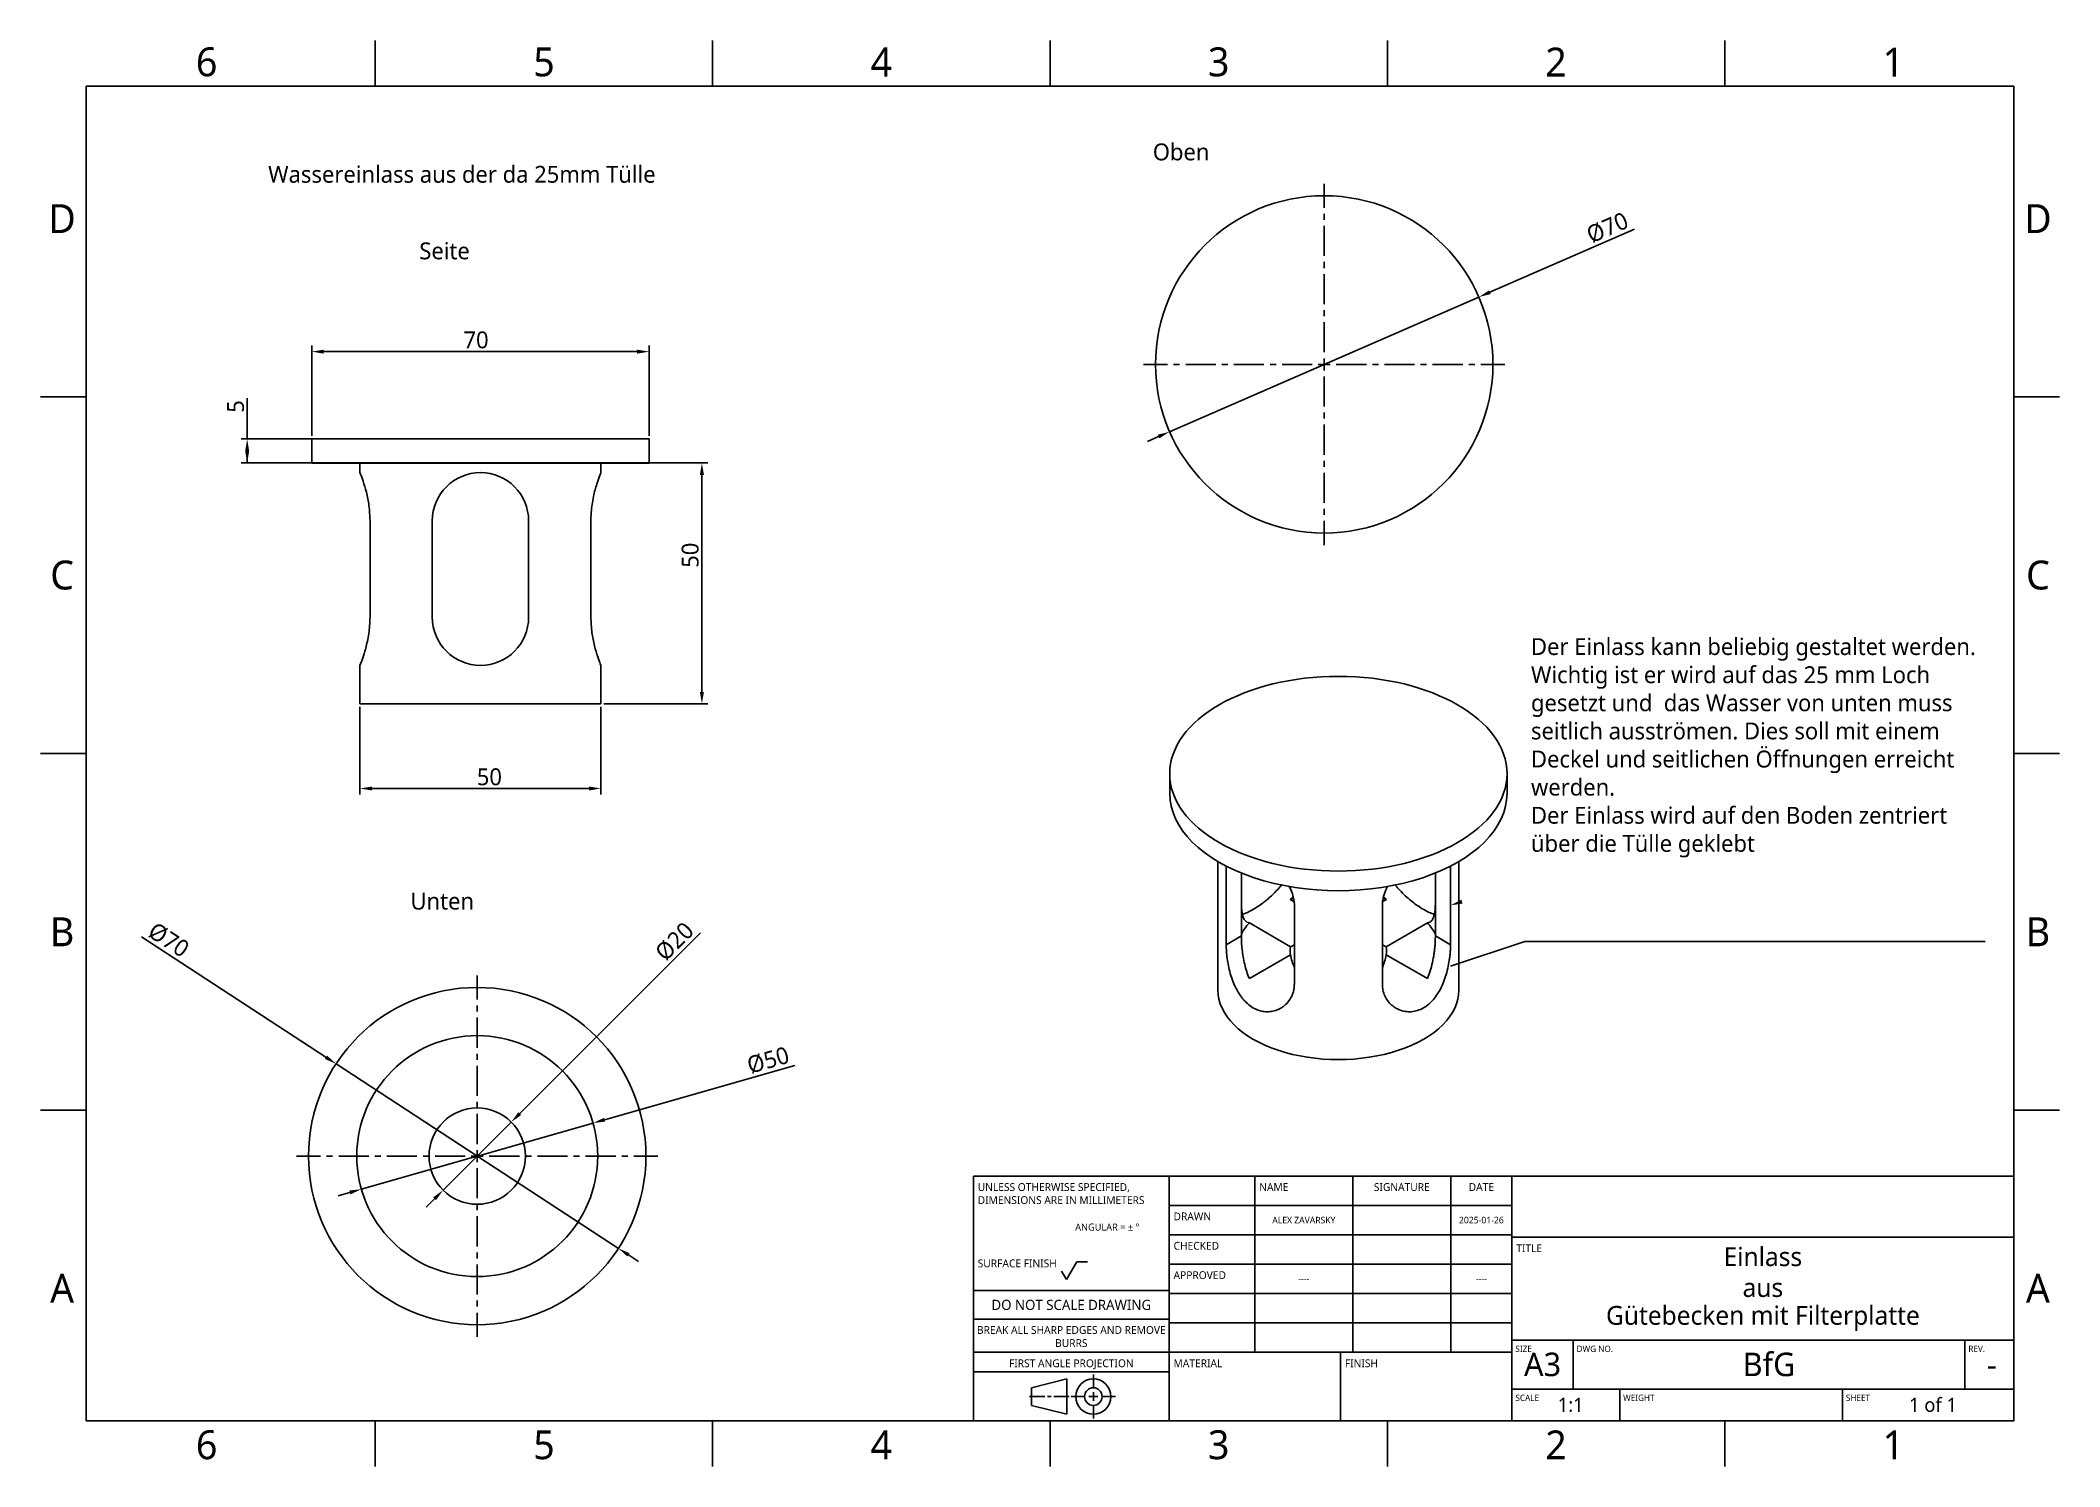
# Model space of a CAD drawing. Extents: x 1 to 420, y 0 to 296.
import ezdxf

# ---------------------------------------------------------------- set-up
doc = ezdxf.new("R2010")
doc.units = 0
doc.header["$LTSCALE"] = 12.7
doc.header["$MEASUREMENT"] = 0
doc.header["$PDMODE"] = 33
doc.header["$PDSIZE"] = 1
doc.linetypes.add('CENTER', pattern=[0.787402, 0.492126, -0.098425, 0.098425, -0.098425])
doc.layers.get('DEFPOINTS').update_dxf_attribs({"linetype": 'CONTINUOUS'})
for name, color, linetype in [('ANNOTATION_TEXT', 7, 'CONTINUOUS'), ('BORDER_FRAME', 7, 'CONTINUOUS'), ('BORDER_ZONES', 7, 'CONTINUOUS'), ('CENTERMARKS', 7, 'CONTINUOUS'), ('TANGENT_LINES', 7, 'CONTINUOUS'), ('TITLE_BLOCK', 7, 'CONTINUOUS'), ('VISIBLE', 7, 'CONTINUOUS')]:
    doc.layers.add(name, color=color, linetype=linetype)
doc.styles.add('ONSHAPE-STANDARD', font='NotoSans-Regular.ttf')
doc.styles.add('ONSHAPE-STANDARD-DIMENSION', font='')
doc.styles.add('ONSHAPE-STANDARD-FIELDS', font='')
doc.styles.add('ONSHAPE-STANDARD-NOTESTYLE', font='Noto Sans', dxfattribs={"height": 3.5})
doc.styles.get('ONSHAPE-STANDARD-DIMENSION').set_extended_font_data('Noto Sans')
doc.styles.get('ONSHAPE-STANDARD-FIELDS').set_extended_font_data('Noto Sans')
doc.dimstyles.new('ONSHAPE-ISO-25$0', dxfattribs={"dimtxt": 3.5, "dimasz": 2.5, "dimexe": 1.25, "dimexo": 0.625, "dimtad": 1, "dimtxsty": 'ONSHAPE-STANDARD-DIMENSION', "dimcen": 2.5, "dimclrd": 7, "dimclre": 7, "dimclrt": 7, "dimadec": 1, "dimazin": 3, "dimtfac": 1, "dimtmove": 0, "dimatfit": 3})
doc.dimstyles.new('ONSHAPE-ISO-25$3', dxfattribs={"dimtxt": 3.5, "dimasz": 2.5, "dimexe": 1.25, "dimexo": 0.625, "dimtad": 1, "dimtxsty": 'ONSHAPE-STANDARD-DIMENSION', "dimcen": 0, "dimclrd": 7, "dimclre": 7, "dimclrt": 7, "dimadec": 1, "dimazin": 3, "dimtfac": 1, "dimtmove": 0, "dimatfit": 3})

# ---------------------------------------------------------------- blocks, each defined once
blk = doc.blocks.new('*D1')
at = {"layer": 'ANNOTATION_TEXT', "color": 7}
for p, q in [((57.31, 214.41), (57.31, 233.15)), ((59.81, 231.9), (124.81, 231.9)), ((127.31, 214.41), (127.31, 233.15))]:
    blk.add_line(p, q, dxfattribs=at)
for points in [[(59.81, 232.32), (59.81, 231.48), (57.31, 231.9)], [(124.81, 231.48), (124.81, 232.32), (127.31, 231.9)]]:
    blk.add_solid(points, dxfattribs=at)
at = {"layer": 'DEFPOINTS', "color": 0}
for p in [(127.31, 231.9), (127.31, 231.9), (57.31, 213.79), (127.31, 213.79)]:
    blk.add_point(p, dxfattribs=at)
at = {"layer": 'ANNOTATION_TEXT', "color": 7, "insert": (91.4, 234.32), "char_height": 3.5, "attachment_point": 5, "style": 'ONSHAPE-STANDARD-DIMENSION'}
blk.add_mtext('70', dxfattribs=at)
blk = doc.blocks.new('*D2')
at = {"layer": 'ANNOTATION_TEXT', "color": 7}
for p, q in [((60.25, 85.46), (22, 110.45)), ((120.95, 45.8), (62.35, 84.09)), ((123.04, 44.44), (125.13, 43.07))]:
    blk.add_line(p, q, dxfattribs=at)
for points in [[(60.03, 85.11), (60.48, 85.81), (62.35, 84.09)], [(123.27, 44.78), (122.81, 44.09), (120.95, 45.8)]]:
    blk.add_solid(points, dxfattribs=at)
at = {"layer": 'DEFPOINTS', "color": 0}
for p in [(62.35, 84.09), (120.95, 45.8)]:
    blk.add_point(p, dxfattribs=at)
at = {"layer": 'ANNOTATION_TEXT', "color": 7, "insert": (27.61, 109.8), "char_height": 3.5, "attachment_point": 5, "rotation": 326.8421, "style": 'ONSHAPE-STANDARD-DIMENSION'}
blk.add_mtext('%%c70', dxfattribs=at)
blk = doc.blocks.new('*D3')
at = {"layer": 'ANNOTATION_TEXT', "color": 7}
for p, q in [((118.09, 72.5), (157.56, 83.78)), ((91.71, 64.96), (115.69, 71.81)), ((67.61, 58.08), (91.59, 64.93)), ((65.21, 57.39), (62.8, 56.71))]:
    blk.add_line(p, q, dxfattribs=at)
for points in [[(117.97, 72.9), (118.2, 72.1), (115.69, 71.81)], [(65.32, 56.99), (65.09, 57.79), (67.61, 58.08)]]:
    blk.add_solid(points, dxfattribs=at)
at = {"layer": 'DEFPOINTS', "color": 0}
for p in [(115.69, 71.81), (67.61, 58.08)]:
    blk.add_point(p, dxfattribs=at)
at = {"layer": 'ANNOTATION_TEXT', "color": 7, "insert": (152.01, 84.82), "char_height": 3.5, "attachment_point": 5, "rotation": 15.9454, "style": 'ONSHAPE-STANDARD-DIMENSION'}
blk.add_mtext('%%c50', dxfattribs=at)
blk = doc.blocks.new('*D4')
at = {"layer": 'ANNOTATION_TEXT', "color": 7}
for p, q in [((100.49, 73.79), (137.96, 111.26)), ((91.69, 64.99), (98.72, 72.02)), ((84.58, 57.88), (91.6, 64.9)), ((82.81, 56.11), (81.04, 54.34))]:
    blk.add_line(p, q, dxfattribs=at)
for points in [[(100.19, 74.08), (100.78, 73.49), (98.72, 72.02)], [(83.1, 55.81), (82.51, 56.4), (84.58, 57.88)]]:
    blk.add_solid(points, dxfattribs=at)
at = {"layer": 'DEFPOINTS', "color": 0}
for p in [(98.72, 72.02), (84.58, 57.88)]:
    blk.add_point(p, dxfattribs=at)
at = {"layer": 'ANNOTATION_TEXT', "color": 7, "insert": (132.6, 109.47), "char_height": 3.5, "attachment_point": 5, "rotation": 45, "style": 'ONSHAPE-STANDARD-DIMENSION'}
blk.add_mtext('%%c20', dxfattribs=at)
blk = doc.blocks.new('*D5')
at = {"layer": 'ANNOTATION_TEXT', "color": 7}
for p, q in [((67.31, 158.16), (67.31, 139.99)), ((117.31, 158.16), (117.31, 139.99)), ((69.81, 141.24), (114.81, 141.24))]:
    blk.add_line(p, q, dxfattribs=at)
for points in [[(69.81, 141.65), (69.81, 140.82), (67.31, 141.24)], [(114.81, 140.82), (114.81, 141.65), (117.31, 141.24)]]:
    blk.add_solid(points, dxfattribs=at)
at = {"layer": 'DEFPOINTS', "color": 0}
for p in [(67.31, 158.79), (117.31, 158.79), (117.31, 141.24), (117.31, 141.24)]:
    blk.add_point(p, dxfattribs=at)
at = {"layer": 'ANNOTATION_TEXT', "color": 7, "insert": (94.17, 143.65), "char_height": 3.5, "attachment_point": 5, "style": 'ONSHAPE-STANDARD-DIMENSION'}
blk.add_mtext('50', dxfattribs=at)
blk = doc.blocks.new('*D6')
at = {"layer": 'ANNOTATION_TEXT', "color": 7}
for p, q in [((117.94, 208.79), (139.52, 208.79)), ((138.27, 206.29), (138.27, 161.29)), ((117.94, 158.79), (139.52, 158.79))]:
    blk.add_line(p, q, dxfattribs=at)
for points in [[(138.69, 206.29), (137.85, 206.29), (138.27, 208.79)], [(137.85, 161.29), (138.69, 161.29), (138.27, 158.79)]]:
    blk.add_solid(points, dxfattribs=at)
at = {"layer": 'DEFPOINTS', "color": 0}
for p in [(117.31, 208.79), (117.31, 158.79), (138.27, 158.79), (138.27, 158.79)]:
    blk.add_point(p, dxfattribs=at)
at = {"layer": 'ANNOTATION_TEXT', "color": 7, "insert": (135.85, 189.65), "char_height": 3.5, "attachment_point": 5, "rotation": 90, "style": 'ONSHAPE-STANDARD-DIMENSION'}
blk.add_mtext('50', dxfattribs=at)
blk = doc.blocks.new('*D7')
at = {"layer": 'ANNOTATION_TEXT', "color": 7}
for p, q in [((43.91, 213.79), (43.91, 222.24)), ((126.69, 213.79), (42.66, 213.79)), ((43.91, 211.29), (43.91, 211.29)), ((43.91, 211.29), (43.91, 208.79)), ((126.69, 208.79), (42.66, 208.79))]:
    blk.add_line(p, q, dxfattribs=at)
for points in [[(44.32, 211.29), (43.49, 211.29), (43.91, 213.79)], [(43.49, 211.29), (44.32, 211.29), (43.91, 208.79)]]:
    blk.add_solid(points, dxfattribs=at)
at = {"layer": 'DEFPOINTS', "color": 0}
for p in [(127.31, 213.79), (43.91, 208.79), (43.91, 208.79), (127.31, 208.79)]:
    blk.add_point(p, dxfattribs=at)
at = {"layer": 'ANNOTATION_TEXT', "color": 7, "insert": (41.51, 220.52), "char_height": 3.5, "attachment_point": 5, "rotation": 90, "style": 'ONSHAPE-STANDARD-DIMENSION'}
blk.add_mtext('5', dxfattribs=at)
blk = doc.blocks.new('*D8')
at = {"layer": 'ANNOTATION_TEXT', "color": 7}
for p, q in [((301.78, 244.23), (331.81, 257.31)), ((235.31, 215.28), (299.49, 243.24)), ((233.02, 214.28), (230.73, 213.28))]:
    blk.add_line(p, q, dxfattribs=at)
for points in [[(301.62, 244.62), (301.95, 243.85), (299.49, 243.24)], [(233.19, 213.9), (232.86, 214.66), (235.31, 215.28)]]:
    blk.add_solid(points, dxfattribs=at)
at = {"layer": 'DEFPOINTS', "color": 0}
for p in [(299.49, 243.24), (235.31, 215.28)]:
    blk.add_point(p, dxfattribs=at)
at = {"layer": 'ANNOTATION_TEXT', "color": 7, "insert": (326.17, 257.61), "char_height": 3.5, "attachment_point": 5, "rotation": 23.5371, "style": 'ONSHAPE-STANDARD-DIMENSION'}
blk.add_mtext('%%c70', dxfattribs=at)

msp = doc.modelspace()

# ---------------------------------------------------------------- linework, layer by layer
at = {"layer": 'ANNOTATION_TEXT', "extrusion": (0, -0.324746, 0.945801)}
msp.add_lwpolyline([(293.61, 110.353), (309.061, 115.75), (404.561, 115.75)], dxfattribs=at)
at = {"layer": 'ANNOTATION_TEXT'}
msp.add_solid([(296.114, 117.366), (293.61, 116.978), (295.853, 118.157)], dxfattribs=at)
at = {"layer": 'BORDER_FRAME'}
for p, q in [((10.5, 10), (10.5, 287)), ((10.5, 287), (410.5, 287)), ((410.5, 287), (410.5, 10)), ((410.5, 10), (10.5, 10))]:
    msp.add_line(p, q, dxfattribs=at)
at = {"layer": 'BORDER_ZONES'}
for p, q in [((70.5, 287), (70.5, 296.5)), ((140.5, 287), (140.5, 296.5)), ((210.5, 287), (210.5, 296.5)), ((280.5, 287), (280.5, 296.5)), ((350.5, 287), (350.5, 296.5)), ((10.5, 222.5), (1, 222.5)), ((410.5, 222.5), (420, 222.5)), ((10.5, 148.5), (1, 148.5)), ((410.5, 148.5), (420, 148.5)), ((10.5, 74.5), (1, 74.5)), ((410.5, 74.5), (420, 74.5)), ((70.5, 10), (70.5, 0.5)), ((140.5, 10), (140.5, 0.5)), ((210.5, 10), (210.5, 0.5)), ((280.5, 10), (280.5, 0.5)), ((350.5, 10), (350.5, 0.5))]:
    msp.add_line(p, q, dxfattribs=at)
at = {"layer": 'CENTERMARKS', "linetype": 'CENTER'}
for p, q in [((267.403, 231.758), (267.403, 266.758)), ((264.903, 229.258), (229.903, 229.258)), ((267.403, 226.758), (267.403, 191.758)), ((269.903, 229.258), (304.903, 229.258)), ((91.647, 67.447), (91.647, 102.447)), ((89.147, 64.947), (54.147, 64.947)), ((94.147, 64.947), (129.147, 64.947)), ((91.647, 62.447), (91.647, 27.447))]:
    msp.add_line(p, q, dxfattribs=at)
at = {"layer": 'CENTERMARKS', "linetype": 'CONTINUOUS'}
for p, q in [((267.403, 228.008), (267.403, 230.508)), ((266.153, 229.258), (268.653, 229.258)), ((90.397, 64.947), (92.897, 64.947)), ((91.647, 63.697), (91.647, 66.197))]:
    msp.add_line(p, q, dxfattribs=at)
at = {"layer": 'TANGENT_LINES'}
for p, q in [((247.064, 108.824), (250.208, 110.639)), ((293.61, 108.824), (290.465, 110.639))]:
    msp.add_line(p, q, dxfattribs=at)
at = {"layer": 'TITLE_BLOCK'}
for p, q in [((194.6, 10), (194.6, 60.8)), ((194.6, 60.8), (235.24, 60.8)), ((235.24, 10), (235.24, 60.8)), ((235.24, 60.8), (306.36, 60.8)), ((253.02, 24.224), (253.02, 60.8)), ((273.34, 24.224), (273.34, 60.8)), ((293.66, 24.224), (293.66, 60.8)), ((306.36, 10), (306.36, 60.8)), ((306.36, 60.8), (410.5, 60.8)), ((235.24, 54.704), (306.36, 54.704)), ((235.24, 48.608), (306.36, 48.608)), ((306.36, 48.1), (410.5, 48.1)), ((213.904, 39.33), (216.038, 43.025)), ((216.038, 43.025), (218.273, 43.025)), ((235.24, 42.512), (306.36, 42.512)), ((212.888, 41.09), (213.904, 39.33)), ((194.6, 37.026), (235.24, 37.026)), ((235.24, 36.416), (306.36, 36.416)), ((194.6, 31.133), (235.24, 31.133)), ((235.24, 30.32), (306.36, 30.32)), ((306.36, 26.764), (410.5, 26.764)), ((319.06, 16.604), (319.06, 26.764)), ((400.34, 16.604), (400.34, 26.764)), ((194.6, 24.224), (235.24, 24.224)), ((235.24, 24.224), (306.36, 24.224)), ((270.8, 10), (270.8, 24.224)), ((194.6, 20.16), (235.24, 20.16)), ((214.006, 18.697), (206.69, 16.868)), ((206.69, 16.868), (206.69, 13.211)), ((214.006, 11.382), (214.006, 18.697)), ((219.492, 16.868), (219.492, 19.611)), ((209.434, 15.039), (206.233, 15.039)), ((206.69, 13.211), (214.006, 11.382)), ((210.714, 15.039), (209.982, 15.039)), ((211.262, 15.039), (214.463, 15.039)), ((217.663, 15.039), (214.92, 15.039)), ((220.406, 15.039), (218.578, 15.039)), ((219.492, 15.954), (219.492, 14.125)), ((219.492, 13.211), (219.492, 10.467)), ((221.321, 15.039), (224.064, 15.039)), ((306.36, 16.604), (410.5, 16.604)), ((328.712, 10), (328.712, 16.604)), ((374.94, 10), (374.94, 16.604)), ((194.6, 10), (235.24, 10))]:
    msp.add_line(p, q, dxfattribs=at)
for radius in [3.658, 1.829]:
    msp.add_circle((219.492, 15.039), radius, dxfattribs=at)
at = {"layer": 'VISIBLE'}
for p, q in [((57.311, 213.787), (57.311, 208.787)), ((57.311, 213.787), (127.311, 213.787)), ((127.311, 208.787), (127.311, 213.787)), ((57.311, 208.787), (127.311, 208.787)), ((67.311, 208.787), (67.311, 206.687)), ((117.311, 206.687), (117.311, 208.787)), ((69.398, 176.787), (69.398, 196.787)), ((82.311, 176.787), (82.311, 196.787)), ((102.311, 176.787), (102.311, 196.787)), ((115.224, 176.787), (115.224, 196.787)), ((67.311, 166.888), (67.311, 158.787)), ((117.311, 158.787), (117.311, 166.888)), ((117.311, 158.787), (67.311, 158.787)), ((235.337, 144.306), (235.337, 140.224)), ((305.337, 140.224), (305.337, 144.306)), ((245.337, 126.082), (245.337, 99.399)), ((295.337, 99.399), (295.337, 126.082)), ((247.064, 108.824), (247.064, 125.131)), ((250.208, 110.639), (250.208, 123.692)), ((290.465, 110.639), (290.465, 123.692)), ((293.61, 108.824), (293.61, 125.131)), ((260.942, 118.832), (260.349, 118.229)), ((261.13, 117.778), (260.349, 118.229)), ((261.057, 118.419), (260.959, 118.839)), ((261.206, 116.989), (261.16, 117.774)), ((279.616, 118.417), (279.512, 117.76)), ((280.324, 118.229), (279.513, 117.761)), ((280.324, 118.229), (279.714, 118.85)), ((251.864, 113.33), (251.354, 113.508)), ((251.864, 113.33), (260.437, 108.38)), ((261.206, 100.659), (261.206, 116.989)), ((279.467, 100.659), (279.467, 116.989)), ((280.236, 108.38), (288.81, 113.33)), ((289.319, 113.508), (288.81, 113.33)), ((260.437, 106.747), (251.864, 101.797)), ((261.206, 108.824), (260.437, 108.38)), ((280.236, 108.38), (279.467, 108.824)), ((288.81, 101.797), (280.236, 106.747))]:
    msp.add_line(p, q, dxfattribs=at)
for centre, radius in [((267.403, 229.258), 35), ((91.647, 64.947), 35), ((91.647, 64.947), 25), ((91.647, 64.947), 10)]:
    msp.add_circle(centre, radius, dxfattribs=at)
for centre, radius, start, end in [((92.311, 196.787), 10, 0, 180), ((92.311, 176.787), 10, 180, 0), ((251.481, 116.313), 9.809, 14.92577, 27.92413)]:
    msp.add_arc(centre, radius, start, end, dxfattribs=at)
msp.add_ellipse((270.337, 144.306), major_axis=(-35, 0), ratio=0.5773503, dxfattribs=at)
for centre, major_axis, start_param, end_param in [((270.337, 140.224), (-35, 0), 0, 3.1415927), ((270.337, 107.564), (-21, 0), 11.4544255, 11.4912207), ((270.337, 107.564), (-21, 0), 10.4999278, 10.5369141), ((270.337, 107.564), (-21, 0), 12.0707242, 12.2772898), ((270.337, 107.564), (-21, 0), 9.7138588, 9.9204244), ((270.337, 114.096), (-7.071, -12.247), 11.9228695, 12.2009983), ((270.337, 114.096), (7.071, -12.247), 0.3653723, 0.6435011)]:
    msp.add_ellipse(centre, major_axis=major_axis, ratio=0.5773503, start_param=start_param, end_param=end_param, dxfattribs=at)
at = {"layer": 'VISIBLE', "extrusion": (0, 0, -1)}
for centre, major_axis, start_param, end_param in [((270.337, 107.564), (10, 0), 2.9996956, 3.2834897), ((270.337, 107.564), (10, 0), 12.4244736, 12.7082677), ((270.337, 99.399), (25, 0), 0, 3.1415927)]:
    msp.add_ellipse(centre, major_axis=major_axis, ratio=0.5773503, start_param=start_param, end_param=end_param, dxfattribs=at)
at = {"layer": 'VISIBLE'}
for points, knots in [([(69.398, 196.787), (69.354, 197.852), (69.269, 199.927), (68.68, 202.718), (68.025, 204.914), (67.457, 206.423), (67.347, 206.698), (67.311, 206.787)], [0, 0, 0, 0, 0.2601715, 0.5070547, 0.7330086, 0.913801, 1, 1, 1, 1]), ([(117.311, 206.787), (117.308, 206.78), (117.292, 206.739), (116.956, 205.892), (116.41, 204.325), (115.705, 201.855), (115.244, 198.63), (115.23, 197.338), (115.224, 196.787)], [0, 0, 0, 0, 0.0255291, 0.1490272, 0.33288, 0.5598152, 0.8124854, 1, 1, 1, 1]), ([(67.311, 166.787), (67.314, 166.794), (67.33, 166.835), (67.666, 167.683), (68.212, 169.25), (68.917, 171.719), (69.378, 174.945), (69.392, 176.237), (69.398, 176.787)], [0, 0, 0, 0, 0.0255291, 0.1490272, 0.33288, 0.5598152, 0.8124854, 1, 1, 1, 1]), ([(115.224, 176.787), (115.268, 175.722), (115.353, 173.647), (115.942, 170.856), (116.597, 168.66), (117.165, 167.151), (117.275, 166.876), (117.311, 166.787)], [0, 0, 0, 0, 0.2601715, 0.5070547, 0.7330086, 0.913801, 1, 1, 1, 1]), ([(250.409, 115.148), (250.402, 115.181), (250.38, 115.284), (250.284, 115.858), (250.221, 116.63), (250.212, 117.238), (250.208, 117.552)], [0, 0, 0, 0, 0.1184853, 0.3697816, 0.6744229, 1, 1, 1, 1]), ([(258.556, 121.213), (258.482, 121.12), (258.258, 120.84), (257.119, 119.566), (255.905, 118.472), (255.204, 117.894), (254.523, 117.359), (253.307, 116.505), (252.151, 115.835), (251.12, 115.356), (250.622, 115.204), (250.4, 115.135)], [0, 0, 0, 0, 0.0698497, 0.2083542, 0.3471222, 0.4457979, 0.543287, 0.6723053, 0.7972207, 0.9092102, 1, 1, 1, 1]), ([(261.16, 117.774), (261.129, 117.985), (261.084, 118.292), (261.063, 118.388), (261.057, 118.419)], [0, 0, 0, 0, 0.6848555, 1, 1, 1, 1]), ([(279.512, 117.76), (279.511, 117.756), (279.507, 117.728), (279.486, 117.332), (279.467, 116.989)], [0, 0, 0, 0, 0.1356584, 1, 1, 1, 1]), ([(279.72, 118.86), (279.685, 118.719), (279.634, 118.51), (279.621, 118.44), (279.616, 118.417)], [0, 0, 0, 0, 0.6780242, 1, 1, 1, 1]), ([(280.535, 120.925), (280.384, 120.617), (280.099, 120.037), (279.832, 119.27), (279.753, 118.981), (279.72, 118.86)], [0, 0, 0, 0, 0.3966996, 0.7486822, 1, 1, 1, 1]), ([(290.251, 115.141), (290.248, 115.142), (290.223, 115.149), (289.605, 115.335), (288.624, 115.781), (287.429, 116.47), (286.289, 117.25), (285.078, 118.198), (283.941, 119.209), (282.807, 120.376), (282.336, 120.948), (282.125, 121.203)], [0, 0, 0, 0, 0.014436, 0.0964161, 0.2150736, 0.3442232, 0.4739739, 0.6097065, 0.7470641, 0.8870228, 1, 1, 1, 1]), ([(290.465, 117.552), (290.462, 117.169), (290.456, 116.426), (290.312, 115.358), (290.271, 115.18), (290.259, 115.124)], [0, 0, 0, 0, 0.4237046, 0.8203069, 1, 1, 1, 1]), ([(251.354, 113.508), (251.331, 113.52), (251.248, 113.563), (250.733, 114.04), (250.496, 114.773), (250.434, 115.04), (250.409, 115.148)], [0, 0, 0, 0, 0.1201609, 0.4310379, 0.7695539, 1, 1, 1, 1]), ([(290.259, 115.124), (290.208, 114.928), (290.104, 114.524), (289.853, 113.931), (289.373, 113.535), (289.329, 113.513), (289.319, 113.508)], [0, 0, 0, 0, 0.3028017, 0.6232282, 0.9164564, 1, 1, 1, 1]), ([(250.208, 110.639), (250.216, 110.2), (250.231, 109.297), (250.361, 107.801), (250.566, 106.307), (250.881, 104.748), (251.286, 103.251), (251.671, 102.282), (251.864, 101.797)], [0, 0, 0, 0, 0.1569923, 0.3230302, 0.4902647, 0.6612437, 0.8303606, 1, 1, 1, 1]), ([(288.81, 101.797), (289.019, 102.328), (289.441, 103.401), (289.877, 105.084), (290.181, 106.808), (290.29, 107.689), (290.38, 108.563), (290.452, 109.627), (290.461, 110.305), (290.465, 110.639)], [0, 0, 0, 0, 0.1662967, 0.3362954, 0.5036226, 0.6226943, 0.7402954, 0.8717749, 1, 1, 1, 1]), ([(247.064, 108.824), (247.073, 108.376), (247.094, 107.456), (247.258, 105.939), (247.516, 104.42), (247.894, 102.843), (248.417, 101.255), (249.059, 99.757), (249.915, 98.336), (250.432, 97.67), (250.964, 97.039), (252.013, 96.08), (253.198, 95.401), (254.357, 95.003), (255.581, 94.865), (256.715, 94.964), (257.858, 95.352), (258.228, 95.56), (258.381, 95.646)], [0, 0, 0, 0, 0.0645699, 0.1327738, 0.2015455, 0.2719616, 0.3432638, 0.4149006, 0.4857325, 0.5358058, 0.5852444, 0.6510326, 0.7161643, 0.7771014, 0.8378649, 0.897636, 0.957859, 1, 1, 1, 1]), ([(282.293, 95.646), (282.316, 95.631), (282.416, 95.57), (283.594, 95.014), (284.77, 94.891), (285.475, 94.911), (286.167, 94.989), (287.411, 95.354), (288.585, 96.045), (289.605, 96.913), (290.544, 98.015), (291.341, 99.268), (292.031, 100.684), (292.606, 102.265), (293.048, 103.875), (293.356, 105.569), (293.464, 106.411), (293.549, 107.258), (293.599, 108.053), (293.606, 108.569), (293.61, 108.824)], [0, 0, 0, 0, 0.0179806, 0.0772522, 0.1370363, 0.1803074, 0.2238852, 0.2838144, 0.346119, 0.4072699, 0.4707996, 0.5353428, 0.6018238, 0.6703268, 0.7399763, 0.8090264, 0.8579357, 0.9060873, 0.9535549, 1, 1, 1, 1]), ([(258.381, 95.646), (258.551, 95.749), (258.96, 95.996), (259.904, 96.83), (260.581, 97.918), (260.845, 98.548), (261.055, 99.227), (261.181, 99.924), (261.198, 100.413), (261.206, 100.659)], [0, 0, 0, 0, 0.1256154, 0.3011729, 0.4778573, 0.6060368, 0.7352354, 0.8665411, 1, 1, 1, 1]), ([(279.467, 100.659), (279.491, 100.237), (279.537, 99.393), (279.944, 98.184), (280.545, 97.157), (281.362, 96.253), (281.987, 95.845), (282.293, 95.646)], [0, 0, 0, 0, 0.205129, 0.4096409, 0.6084826, 0.8083061, 1, 1, 1, 1])]:
    msp.add_open_spline(points, degree=3, knots=knots, dxfattribs=at)

# ---------------------------------------------------------------- texts
at = {"layer": 'ANNOTATION_TEXT', "char_height": 3.5, "style": 'ONSHAPE-STANDARD-NOTESTYLE'}
for s, insert, width, attachment_point in [('Oben', (231.83, 275.1), 101.18024, 1), ('Wassereinlass aus der da 25mm Tülle', (48.263, 270.459), 101.18024, 1), ('Seite', (79.635, 254.563), 101.18024, 1), ('Der Einlass kann beliebig gestaltet werden.\\PWichtig ist er wird auf das 25 mm Loch gesetzt und  das Wasser von unten muss seitlich ausströmen. Dies soll mit einem Deckel und seitlichen Öffnungen erreicht werden.\\PDer Einlass wird auf den Boden zentriert über die Tülle geklebt', (310.311, 149.677), 94.25043, 4), ('Unten', (77.802, 119.605), 101.18024, 1)]:
    msp.add_mtext(s, dxfattribs=dict(at, insert=insert, width=width, attachment_point=attachment_point))
at = {"layer": 'BORDER_ZONES', "char_height": 6, "attachment_point": 5, "style": 'ONSHAPE-STANDARD'}
for s, insert in [('6', (35.5, 292)), ('5', (105.5, 292)), ('4', (175.5, 292)), ('3', (245.5, 292)), ('2', (315.5, 292)), ('1', (385.5, 292)), ('D', (5.5, 259.5)), ('D', (415.5, 259.5)), ('C', (5.5, 185.5)), ('C', (415.5, 185.5)), ('B', (5.5, 111.5)), ('B', (415.5, 111.5)), ('A', (5.5, 37.5)), ('A', (415.5, 37.5)), ('6', (35.5, 5)), ('5', (105.5, 5)), ('4', (175.5, 5)), ('3', (245.5, 5)), ('2', (315.5, 5)), ('1', (385.5, 5))]:
    msp.add_mtext(s, dxfattribs=dict(at, insert=insert))
at = {"layer": 'TITLE_BLOCK'}
for s, insert, char_height, width, attachment_point, style in [('UNLESS OTHERWISE SPECIFIED, DIMENSIONS ARE IN MILLIMETERS', (195.494, 59.337), 1.6256, 39.8272, 1, 'ONSHAPE-STANDARD'), ('NAME', (253.914, 59.337), 1.6256, 19.9136, 1, 'ONSHAPE-STANDARD'), ('SIGNATURE', (283.5, 59.337), 1.6256, 19.9136, 2, 'ONSHAPE-STANDARD'), ('DATE', (300.01, 59.337), 1.6256, 12.446, 2, 'ONSHAPE-STANDARD'), ('^JANGULAR = ± °^J', (215.725, 53.387), 1.46304, 19.9136, 1, 'ONSHAPE-STANDARD'), ('DRAWN', (236.134, 53.241), 1.6256, 17.4244, 1, 'ONSHAPE-STANDARD'), ('ALEX ZAVARSKY', (263.18, 51.656), 1.3655, 20.32, 5, 'ONSHAPE-STANDARD-FIELDS'), ('2025-01-26', (300.01, 51.656), 1.3655, 12.7, 5, 'ONSHAPE-STANDARD-FIELDS'), ('CHECKED', (236.134, 47.145), 1.6256, 17.4244, 1, 'ONSHAPE-STANDARD'), ('TITLE', (307.254, 46.637), 1.6256, 12.446, 1, 'ONSHAPE-STANDARD'), ('Einlass', (358.43, 44.036), 3.9014, 93.98, 5, 'ONSHAPE-STANDARD-FIELDS'), ('SURFACE FINISH', (195.494, 43.487), 1.6256, 19.9136, 1, 'ONSHAPE-STANDARD'), ('APPROVED', (236.134, 41.049), 1.6256, 17.4244, 1, 'ONSHAPE-STANDARD'), ('----', (263.18, 39.464), 1.3655, 20.32, 5, 'ONSHAPE-STANDARD-FIELDS'), ('----', (300.01, 39.464), 1.3655, 12.7, 5, 'ONSHAPE-STANDARD-FIELDS'), ('aus', (358.43, 37.635), 3.9014, 93.98, 5, 'ONSHAPE-STANDARD-FIELDS'), ('DO NOT SCALE DRAWING', (214.92, 35.124), 2.11328, 39.8272, 2, 'ONSHAPE-STANDARD'), ('Gütebecken mit Filterplatte', (358.43, 31.234), 3.90144, 93.98, 5, 'ONSHAPE-STANDARD-FIELDS'), ('BREAK ALL SHARP EDGES AND REMOVE BURRS', (214.92, 29.67), 1.6256, 39.8272, 2, 'ONSHAPE-STANDARD'), ('SIZE', (307.075, 25.594), 1.3005, 12.446, 1, 'ONSHAPE-STANDARD'), ('DWG NO.', (319.775, 25.594), 1.3005, 79.6544, 1, 'ONSHAPE-STANDARD'), ('REV.', (401.055, 25.594), 1.3005, 9.9568, 1, 'ONSHAPE-STANDARD'), ('FIRST ANGLE PROJECTION', (214.92, 22.761), 1.6256, 39.8272, 2, 'ONSHAPE-STANDARD'), ('MATERIAL', (236.134, 22.761), 1.6256, 34.8488, 1, 'ONSHAPE-STANDARD'), ('FINISH', (271.694, 22.761), 1.6256, 34.8488, 1, 'ONSHAPE-STANDARD'), ('A3', (312.71, 21.684), 4.8768, 12.7, 5, 'ONSHAPE-STANDARD-FIELDS'), ('BfG', (359.7, 21.684), 4.8768, 81.28, 5, 'ONSHAPE-STANDARD-FIELDS'), ('-', (405.928, 21.684), 4.877, 9.144, 5, 'ONSHAPE-STANDARD-FIELDS'), ('SCALE', (307.075, 15.434), 1.3005, 21.90496, 1, 'ONSHAPE-STANDARD'), ('1:1', (318.552, 13.302), 2.9261, 20.32, 5, 'ONSHAPE-STANDARD-FIELDS'), ('WEIGHT', (329.427, 15.434), 1.3005, 45.30344, 1, 'ONSHAPE-STANDARD'), ('SHEET', (375.655, 15.434), 1.3005, 34.8488, 1, 'ONSHAPE-STANDARD'), ('1 of 1', (393.736, 13.302), 2.9261, 33.528, 5, 'ONSHAPE-STANDARD-FIELDS')]:
    msp.add_mtext(s, dxfattribs=dict(at, insert=insert, char_height=char_height, width=width, attachment_point=attachment_point, style=style))

# ---------------------------------------------------------------- dimensions: what is measured, and where the dimension line sits
at = {"layer": 'ANNOTATION_TEXT'}
for p1, p2, picture, middle in [((235.315, 215.281), (299.491, 243.235), '*D8', (327.18, 255.296)), ((120.948, 45.803, -25), (62.346, 84.09, -25), '*D2', (26.229, 107.687)), ((84.576, 57.876, 25), (98.718, 72.018, 25), '*D4', (134.387, 107.687)), ((67.609, 58.079, 25), (115.685, 71.815, 25), '*D3', (152.704, 82.392))]:
    dim = msp.add_diameter_dim_2p(p1=p1, p2=p2, dimstyle='ONSHAPE-ISO-25$3', override={"dimlfac": 1, "dimpost": '%%c<>', "dimtofl": 1, "dimtmove": 0, "dimatfit": 3}, dxfattribs=at)
    dim.commit()
    dim.dimension.update_dxf_attribs({"geometry": picture, "text_midpoint": middle, "dimtype": 163})
for base, p1, p2, picture, middle in [((127.311, 231.901), (57.311, 213.787, -17.5), (127.311, 213.787, -17.5), '*D1', (91.397, 231.901)), ((117.311, 141.235), (67.311, 158.787, -17.5), (117.311, 158.787, -17.5), '*D5', (94.172, 141.235))]:
    dim = msp.add_linear_dim(base=base, p1=p1, p2=p2, dimstyle='ONSHAPE-ISO-25$0', override={"dimlfac": 1, "dimpost": ''}, dxfattribs=at)
    dim.commit()
    dim.dimension.update_dxf_attribs({"geometry": picture, "text_midpoint": middle, "dimtype": 160})
for base, p1, p2, picture, middle in [((43.906, 208.787), (127.311, 213.787, -17.5), (127.311, 208.787, -17.5), '*D7', (43.906, 220.516)), ((138.271, 158.787), (117.311, 208.787, -17.5), (117.311, 158.787, -17.5), '*D6', (138.271, 189.652))]:
    dim = msp.add_linear_dim(base=base, p1=p1, p2=p2, angle=90, dimstyle='ONSHAPE-ISO-25$0', override={"dimlfac": 1, "dimpost": ''}, dxfattribs=at)
    dim.commit()
    dim.dimension.update_dxf_attribs({"geometry": picture, "text_midpoint": middle, "dimtype": 160})

doc.saveas('drawing.dxf')
